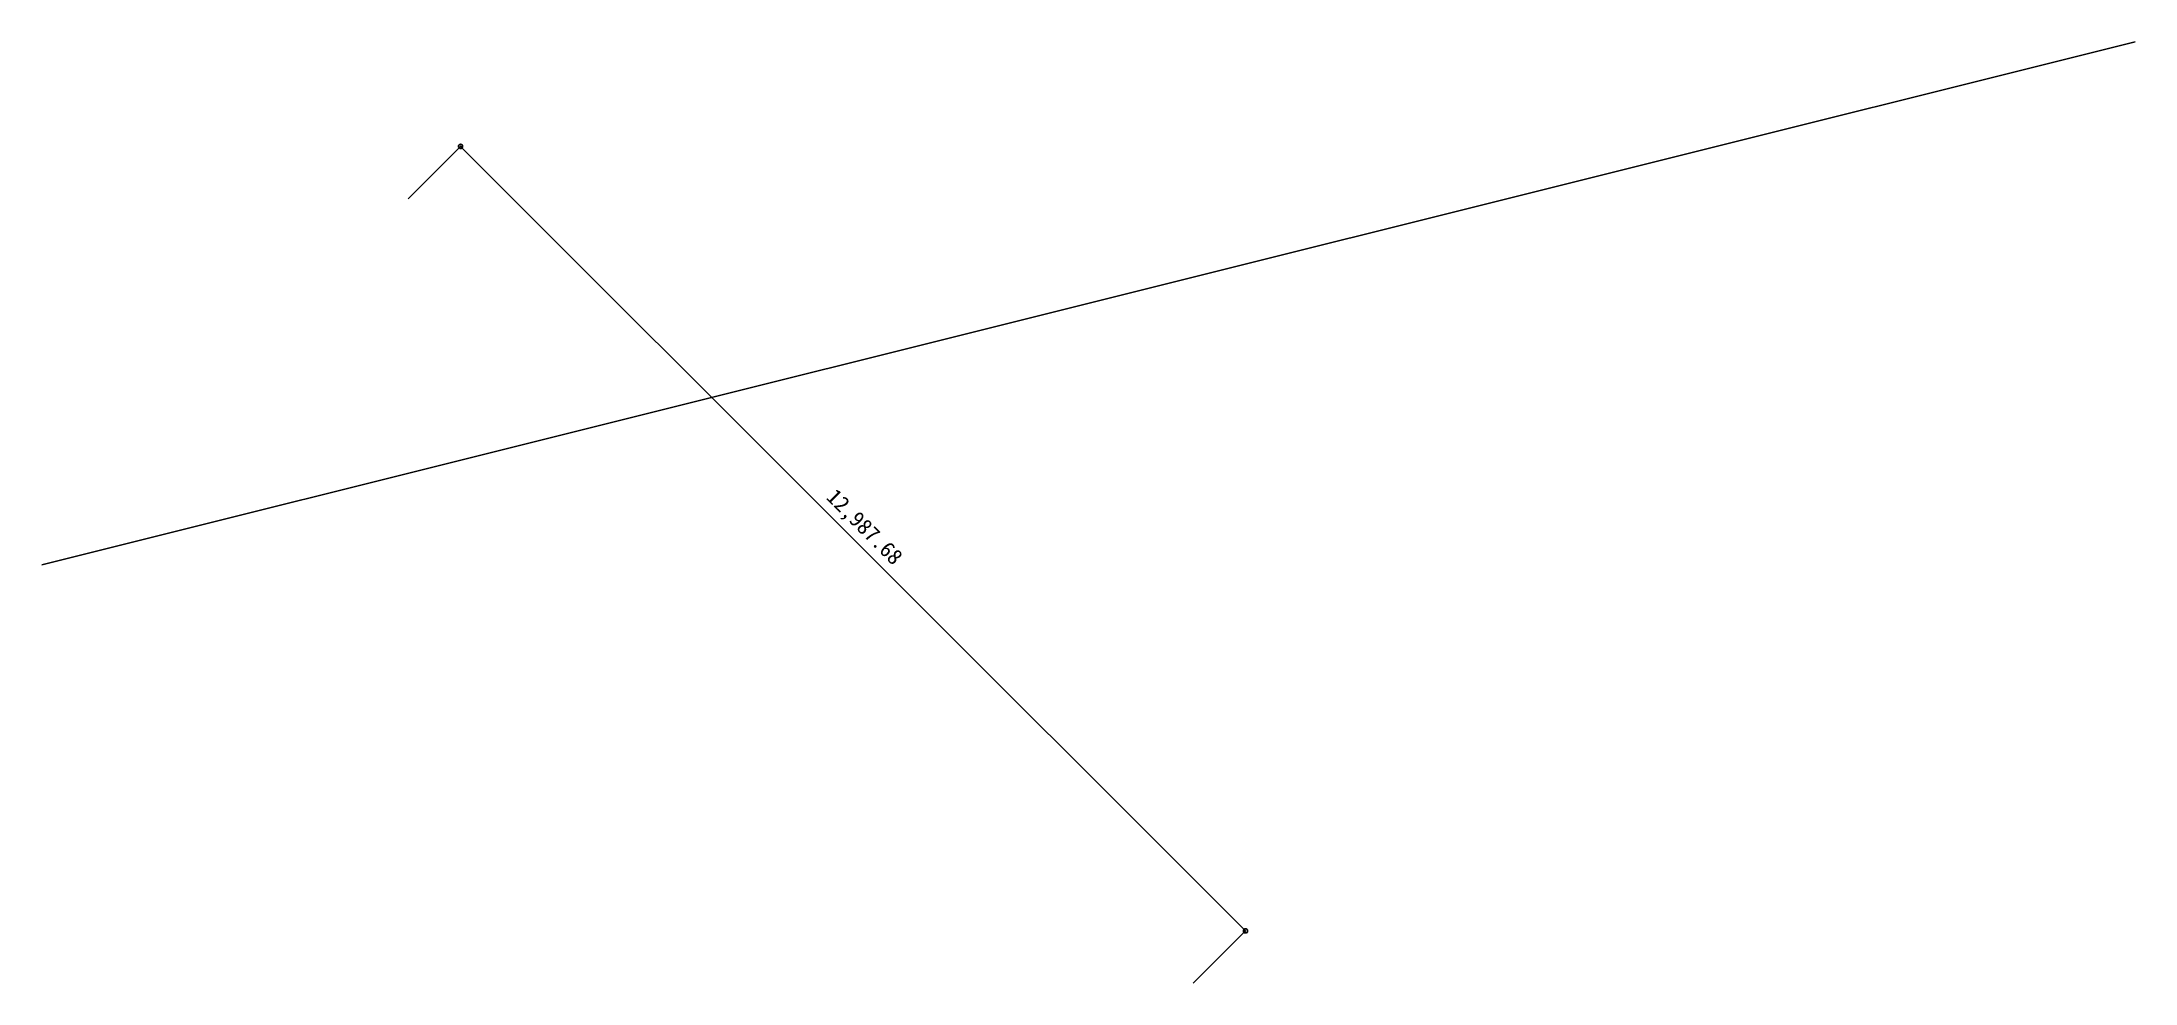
# Model space of a CAD drawing. Units: millimetres at full size, sheet at 1:100. Extents: x -15551 to 8939, y -20633 to -9612.
import ezdxf
from ezdxf.enums import TextEntityAlignment as Align

# ---------------------------------------------------------------- set-up
doc = ezdxf.new("R2010")
doc.units = ezdxf.units.MM
doc.header["$LTSCALE"] = 100
doc.header["$PDMODE"] = 32
doc.header["$PDSIZE"] = 50
doc.layers.add('0-0', color=4, linetype='Continuous')
doc.styles.add('ＭＳ ゴシック', font='')
doc.styles.get('ＭＳ ゴシック').set_extended_font_data('MS Gothic')

msp = doc.modelspace()

# ---------------------------------------------------------------- linework, layer by layer
at = {"layer": '0-0', "color": 7}
msp.add_line((-15551, -15734.7), (8938.8, -9612.2), dxfattribs=at)
at = {"layer": '0-0'}
for p, q in [((-10653.1, -10836.7), (-11265.3, -11449)), ((-10653.1, -10836.7), (-1469.4, -20020.4)), ((-1469.4, -20020.4), (-2081.6, -20632.7))]:
    msp.add_line(p, q, dxfattribs=at)
for p in [(-10653.1, -10836.7), (-1469.4, -20020.4)]:
    msp.add_point(p, dxfattribs=at)

# ---------------------------------------------------------------- texts
at = {"layer": '0-0', "style": 'ＭＳ ゴシック'}
msp.add_text('12,987.68', height=183.3, rotation=315, dxfattribs=at).set_placement((-6423.6, -14995.5), align=Align.BOTTOM_LEFT)

doc.saveas('drawing.dxf')
